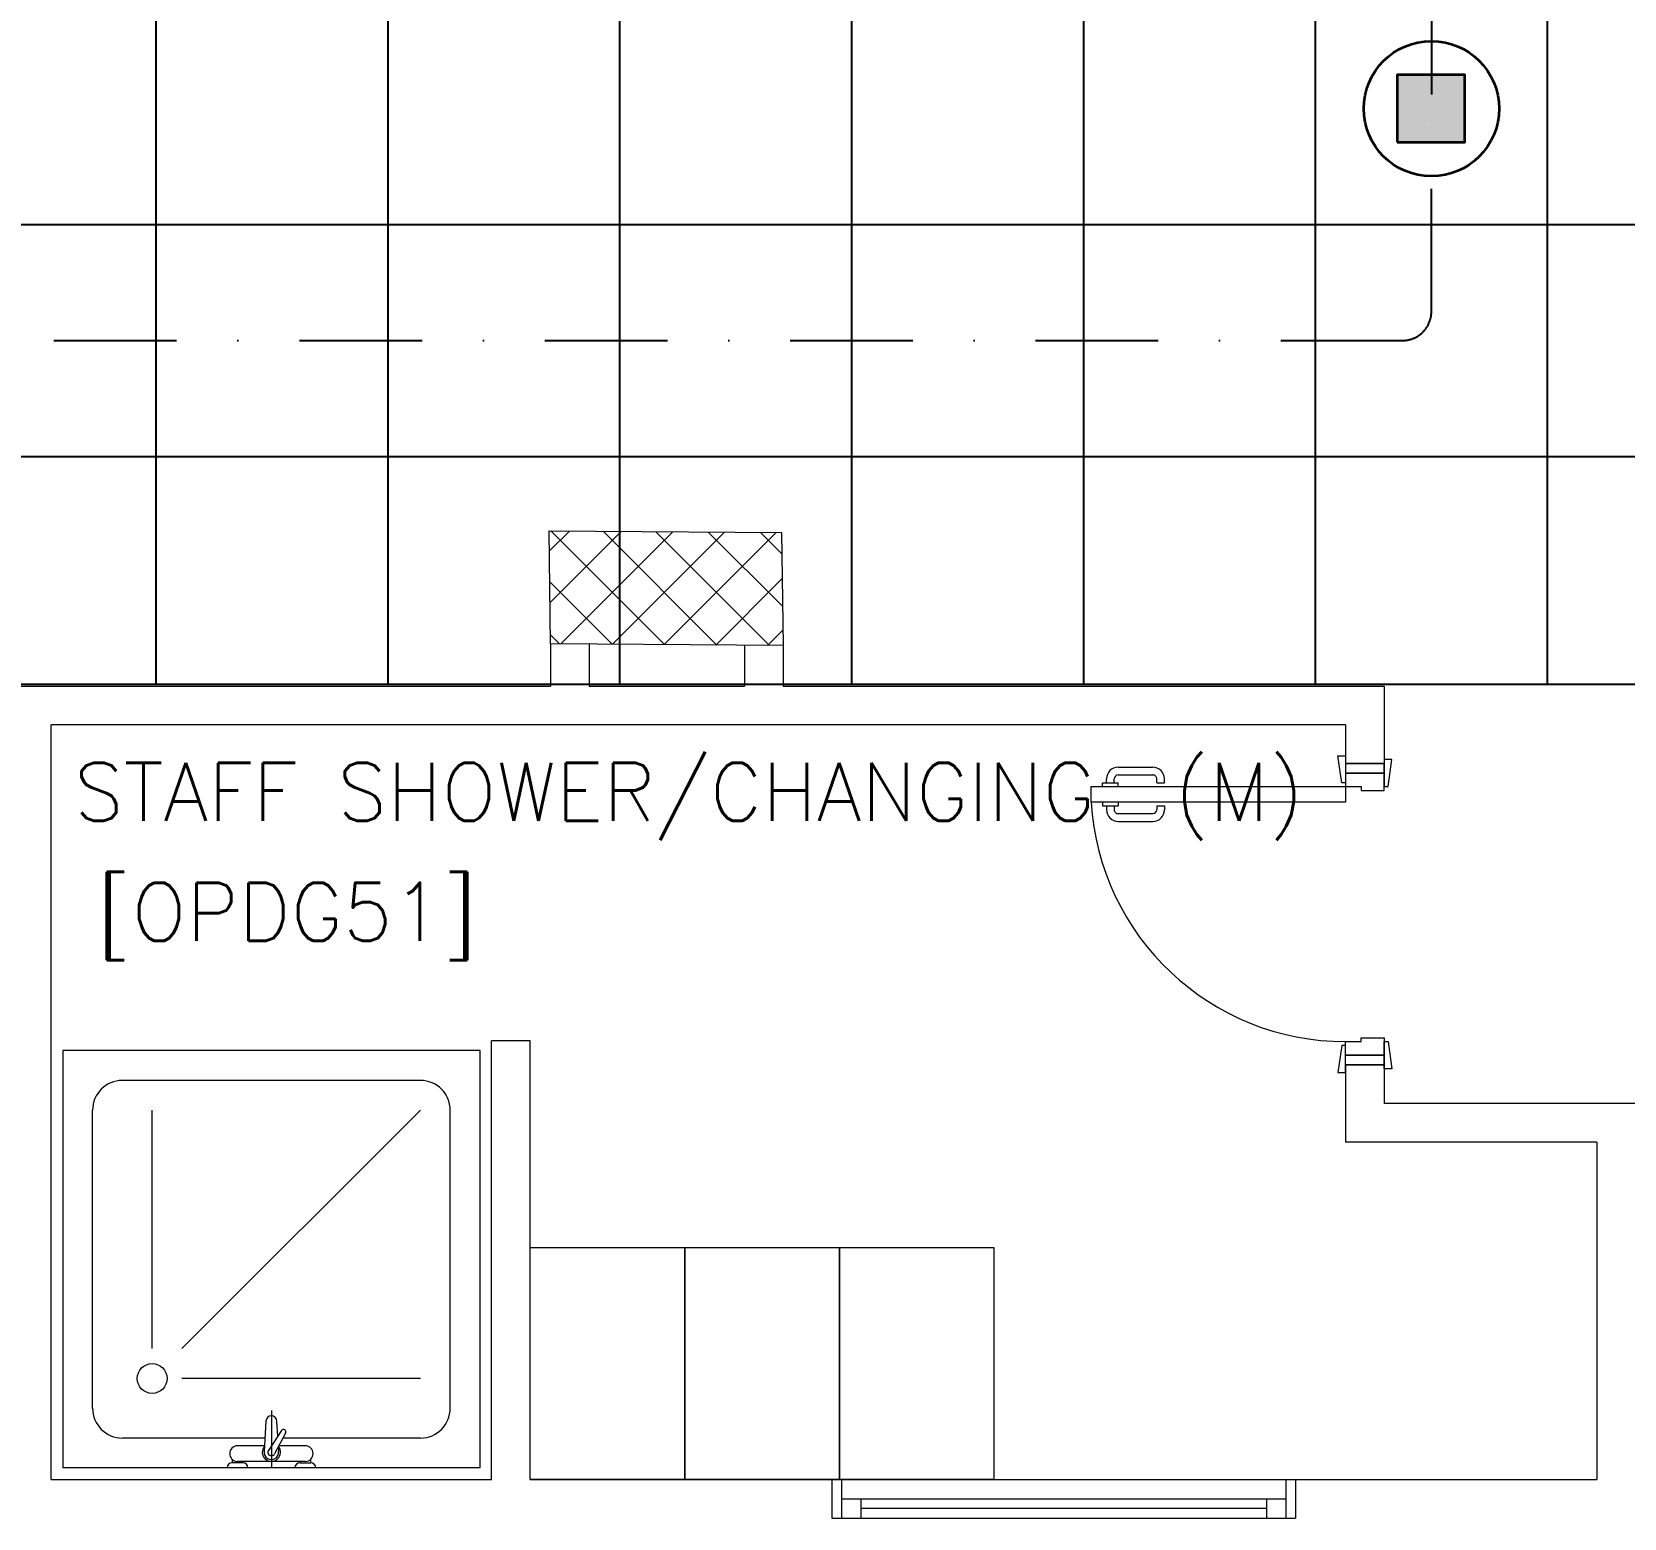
# Model space of a CAD drawing. Header units: inches. Extents: x -12418 to 472786, y -29325 to 19878.
# Drawn here: x 25478 to 29599, y -947 to 2899 of the extents above; entities that cross this region are included whole.
import ezdxf
from ezdxf import colors
from ezdxf.entities.mleader import LeaderData, LeaderLine
from ezdxf.math import Vec2, Vec3

# ---------------------------------------------------------------- set-up
doc = ezdxf.new("R2010")
doc.units = ezdxf.units.IN
doc.header["$LTSCALE"] = 25
doc.header["$MEASUREMENT"] = 0
doc.linetypes.add('DASHDOT', pattern=[25.4, 12.7, -6.35, 0, -6.35])
doc.layers.get('0').update_dxf_attribs({"color": 8})
for name, color, linetype, lineweight in [('00-Ground Floor$0$72_EGR_BASE_TEXT', 252, 'Continuous', 5), ('00-Ground Floor$0$Aluminum', 251, 'Continuous', 5), ('00-Ground Floor$0$C-HYDR-CTCH', 251, 'Continuous', 5), ('00-Ground Floor$0$Hatch', 254, 'Continuous', 5), ('00-Ground Floor$0$LOADING', 253, 'Continuous', 5), ('00-Ground Floor$0$SANIT', 250, 'Continuous', 5), ('00-Ground Floor$0$Walls', 251, 'Continuous', 5), ('00-Ground Floor$0$Wooden Joinery', 251, 'Continuous', 5), ('E-LITE-CLNG-CNDT', 6, 'DASHDOT', 35), ('T-DATA-TEXT', 2, 'Continuous', 25), ('T-INTC-CLNG @ 100', 33, 'Continuous', 35), ('T-INTC-DEVC-NUMB', 2, 'Continuous', 25), ('T-SOUN-CLNG-CNDT', 3, 'DASHDOT', 25)]:
    doc.layers.add(name, color=color, linetype=linetype, lineweight=lineweight)
doc.layers.add('00-Ground Floor$0$False Ceiling', color=251, linetype='Continuous')
doc.styles.add('00-Ground Floor$0$SIMPLEX', font='SIMPLEX.shx', dxfattribs={"height": 150})
doc.styles.add('DC_Elc_Romans', font='elc_romans.shx', dxfattribs={"width": 0.7})
doc.styles.add('DC_Simplex', font='SIMPLEX.shx', dxfattribs={"width": 0.7})

# ---------------------------------------------------------------- blocks, each defined once
blk = doc.blocks.new('00-Ground Floor$0$A$C72370EFE')
at = {"layer": '00-Ground Floor$0$Wooden Joinery'}
for p, q in [((-0.01, -0.04), (-0.02, -0.04)), ((-0.01, -0.03), (-0.01, -0.07)), ((0, -0.03), (-0.01, -0.03)), ((0.04, -0.03), (0.05, -0.03)), ((0.05, -0.03), (0.05, -0.07)), ((0.05, -0.04), (0.06, -0.04)), ((-0.05, -0.07), (-0.05, -0.16)), ((-0.03, -0.07), (-0.03, -0.16)), ((-0.01, -0.06), (-0.02, -0.06)), ((0, -0.07), (-0.01, -0.07)), ((0.04, -0.07), (0.05, -0.07)), ((0.05, -0.06), (0.06, -0.06)), ((0.07, -0.07), (0.07, -0.16)), ((0.09, -0.07), (0.09, -0.16)), ((-0.01, -0.17), (-0.02, -0.17)), ((-0.01, -0.19), (-0.02, -0.19)), ((-0.01, -0.17), (-0.01, -0.19)), ((0.05, -0.17), (0.06, -0.17)), ((0.05, -0.17), (0.05, -0.19)), ((0.05, -0.19), (0.06, -0.19))]:
    blk.add_line(p, q, dxfattribs=at)
for centre, radius, start, end in [((-0.02, -0.07), 0.03, 90, 180), ((0.06, -0.07), 0.03, 0, 90), ((-0.02, -0.07), 0.01, 90, 180), ((0.06, -0.07), 0.01, 0, 90), ((-0.02, -0.16), 0.03, 180, 270), ((-0.02, -0.16), 0.01, 180, 270), ((0.06, -0.16), 0.01, 270, 0), ((0.06, -0.16), 0.03, 270, 0)]:
    blk.add_arc(centre, radius, start, end, dxfattribs=at)
blk = doc.blocks.new('00-Ground Floor$0$A$C268A7CF0')
at = {"layer": '00-Ground Floor$0$Wooden Joinery'}
for points in [[(80, 758.8), (80, 768.8), (10, 778.8), (10, 758.8)], [(740, 758.8), (740, 768.8), (810, 778.8), (810, 758.8)], [(70, 658.8), (70, 648.8), (0, 638.8), (0, 658.8)], [(120, 658.8), (120, 0), (80, 0), (80, 658.8)], [(750, 658.8), (750, 648.8), (820, 638.8), (820, 658.8)]]:
    blk.add_lwpolyline(points, close=True, dxfattribs=at)
for points in [[(45, 658.8), (45, 758.8), (20, 758.8), (20, 658.8), (45, 658.8)], [(45, 658.8), (80, 658.8), (80, 698.8), (90, 698.8), (90, 758.8), (45, 758.8), (45, 658.8)], [(775, 658.8), (740, 658.8), (740, 698.8), (730, 698.8), (730, 758.8), (775, 758.8), (775, 658.8)], [(775, 658.8), (775, 758.8), (800, 758.8), (800, 658.8), (775, 658.8)]]:
    blk.add_lwpolyline(points, dxfattribs=at)
blk.add_arc((80, 658.8), 660, 273.4748, 0, dxfattribs=at)
at = {"layer": '00-Ground Floor$0$Wooden Joinery', "xscale": 999.9999999998854, "yscale": 999.9999999998854, "zscale": 999.9999999998854, "rotation": 180}
blk.add_blockref('00-Ground Floor$0$A$C72370EFE', (120, 0), dxfattribs=at)
blk = doc.blocks.new('00-Ground Floor$0$SHOWER TRAY 80x80')
at = {"layer": '00-Ground Floor$0$SANIT'}
for p, q in [((0, 0), (0, 0.8)), ((0.8, 0.8), (0, 0.8)), ((0.8, 0), (0.8, 0.8)), ((0.1143, 0.7429), (0.6857, 0.7429)), ((0.0571, 0.4124), (0.0571, 0.6857)), ((0.7429, 0.1143), (0.7429, 0.6857)), ((0.2286, 0.6286), (0.6857, 0.6286)), ((0.1714, 0.1143), (0.1714, 0.5714)), ((0.2286, 0.5714), (0.6857, 0.1143)), ((0.01, 0.455), (0.01, 0.475)), ((0.0163, 0.475), (0.01, 0.475)), ((0.0125, 0.335), (0.0125, 0.465)), ((0.0425, 0.4133), (0.0425, 0.465)), ((0.0125, 0.455), (0.01, 0.455)), ((0.11, 0.4), (0, 0.4)), ((0.0895, 0.4105), (0.0316, 0.4139)), ((0.0715, 0.3808), (0.0334, 0.4058)), ((0.0667, 0.3728), (0.0271, 0.3939)), ((0.0407, 0.3866), (0.0316, 0.3861)), ((0.0425, 0.335), (0.0425, 0.3857)), ((0.0571, 0.1143), (0.0571, 0.3779)), ((0.0608, 0.3878), (0.0895, 0.3895)), ((0.01, 0.345), (0.01, 0.325)), ((0.0125, 0.345), (0.01, 0.345)), ((0.0163, 0.325), (0.01, 0.325)), ((0.1143, 0.0571), (0.6857, 0.0571)), ((0, 0), (0.8, 0))]:
    blk.add_line(p, q, dxfattribs=at)
blk.add_circle((0.1714, 0.6286), 0.0286, dxfattribs=at)
for centre, radius, start, end in [((0.1143, 0.6857), 0.0571, 90, 180), ((0.6857, 0.6857), 0.0571, 360, 90), ((0, 0.475), 0.01, 0, 90), ((0.0275, 0.465), 0.015, 0, 180), ((0, 0.455), 0.01, 270, 0), ((0.03, 0.4), 0.0175, 49.632, 309.2526), ((0.03, 0.4), 0.014, 83.2671, 276.7329), ((0.03, 0.4), 0.00676, 54.0423, 244.5873), ((0.0895, 0.4), 0.0105, 270, 90), ((0.0691, 0.3768), 0.00467, 239.3148, 59.3148), ((0, 0.345), 0.01, 0, 90), ((0, 0.325), 0.01, 270, 0), ((0.0275, 0.335), 0.015, 180, 0), ((0.1143, 0.1143), 0.0571, 180, 270), ((0.6857, 0.1143), 0.0571, 270, 360)]:
    blk.add_arc(centre, radius, start, end, dxfattribs=at)
blk = doc.blocks.new('00-Ground Floor$0$A$C37be4daf')
at = {"layer": '00-Ground Floor$0$Aluminum'}
for p, q in [((1416, 598.2), (216, 598.2)), ((241, 498.2), (241, 598.2)), ((291, 548.2), (291, 598.2)), ((1341, 548.2), (1341, 598.2)), ((1391, 498.2), (1391, 598.2)), ((1391, 548.2), (241, 548.2)), ((291, 573.2), (1341, 573.2)), ((1416, 498.2), (216, 498.2))]:
    blk.add_line(p, q, dxfattribs=at)
at = {"layer": '00-Ground Floor$0$Walls'}
for p, q in [((216, 498.2), (216, 598.2)), ((1416, 498.2), (1416, 598.2))]:
    blk.add_line(p, q, dxfattribs=at)
blk = doc.blocks.new('00-Ground Floor$0$A$Ce9e1c4c3')
at = {"layer": '00-Ground Floor$0$False Ceiling', "color": 254, "linetype": 'Continuous'}
for p, q in [((-74200, 1209.6), (-74200, 9172.6)), ((-73600, 1209.6), (-73600, 9172.6)), ((-73000, 1209.6), (-73000, 9172.6)), ((-72400, 1209.6), (-72400, 9172.6)), ((-71800, 1209.6), (-71800, 9172.6)), ((-71200, 1209.6), (-71200, 9172.6)), ((-70600, 1209.6), (-70600, 9172.6)), ((-79752.1, 2400), (-69822.1, 2400)), ((-79752.1, 1800), (-69822.1, 1800))]:
    blk.add_line(p, q, dxfattribs=at)
at = {"layer": '00-Ground Floor$0$False Ceiling', "color": 254}
blk.add_line((-69822.1, 1209.6, 0), (-79752.1, 1209.6, 0), dxfattribs=at)
blk = doc.blocks.new('00-Ground Floor')
at = {"layer": '00-Ground Floor$0$Hatch'}
h = blk.add_hatch(dxfattribs=at)
h.set_pattern_fill('ANSI37', color=256, scale=30)
h.set_pattern_definition([(45, (-1981.42, -13099.68), (-67.35192, 67.35192), []), (135, (-1981.42, -13099.68), (-67.35192, -67.35192), [])])
h.paths.add_polyline_path([(48971.2, 8818.2), (48367.3, 8810.1), (48371.2, 8521.7), (48975.1, 8529.8)])
h.paths.add_polyline_path([(41810.5, 8810.5), (41227, 8805), (41207, 8513.7), (41790.5, 8519.1)])
h.paths.add_polyline_path([(27433.5, 8803.1), (26834.4, 8799), (26828.7, 8506), (27427.8, 8510)])
h.paths.add_polyline_path([(34618.7, 8805.3), (34017.5, 8797.8), (34009.3, 8512.1), (34610.5, 8519.6)])
h.paths.add_polyline_path([(20214.3, 8812.4), (19607.8, 8790.5), (19622.4, 8498), (20228.8, 8519.8)])
h.paths.add_polyline_path([(13477.7, 8802), (12255.7, 8825.9), (12249.3, 8529.8), (13471.3, 8505.8)])
h.paths.add_polyline_path([(13491.8, 1601.9), (12276.8, 1586.2), (12263.3, 1293.7), (13478.3, 1309.4)])
h.paths.add_polyline_path([(13465.7, -5591.3), (12262.6, -5607.3), (12256.9, -5900.3), (13460, -5884.3)])
h.paths.add_polyline_path([(13484.2, -12790), (12287.5, -12801.4), (12290.4, -13095.9), (13487, -13084.4)])
h.paths.add_polyline_path([(5849.2, -12787.9), (5245.6, -12791.6), (5256.3, -13077.1), (5859.8, -13073.4)])
h.paths.add_polyline_path([(5833.8, -5589.9), (5236.9, -5588.3), (5236.8, -5889.5), (5833.6, -5891)])
h.paths.add_polyline_path([(5843.6, 1599.7), (5224.3, 1600.9), (5213.7, 1298), (5833, 1296.7)])
h.paths.add_polyline_path([(5820.3, 8779.1), (5219.7, 8793.5), (5216, 8503.9), (5816.7, 8489.4)])
h.paths.add_polyline_path([(-1378.8, 8777.2), (-1981.4, 8799.9), (-1979.5, 8511.6), (-1376.9, 8488.9)])
h.paths.add_polyline_path([(-1371.1, -5601.1), (-1973.1, -5608.1), (-1969.7, -5899.7), (-1367.7, -5892.7)])
h.paths.add_polyline_path([(-1353.5, -12795.7), (-1951.9, -12796.7), (-1947.1, -13097.4), (-1348.7, -13096.4)])
h.paths.add_polyline_path([(20233.2, -12782.5), (19627.5, -12795.4), (19633.2, -13096.6), (20238.9, -13083.7)])
h.paths.add_polyline_path([(20226.6, -5590), (19632.3, -5607.6), (19634.4, -5904.1), (20228.7, -5886.6)])
h.paths.add_polyline_path([(20217.9, 1618), (19619, 1610.4), (19623, 1310.2), (20221.9, 1317.9)])
h.paths.add_polyline_path([(27418.3, 1602.8), (26816.3, 1607.5), (26820.6, 1315.3), (27422.5, 1310.7)])
h.paths.add_polyline_path([(27422, -5579.9), (26818.1, -5597.5), (26831.6, -5897.5), (27431.7, -5876.5)])
h.paths.add_polyline_path([(27438.1, -12795.9), (26834.3, -12789.3), (26831.9, -13075), (27435.7, -13081.6)])
h.paths.add_polyline_path([(34636.6, -12785.4), (34039.3, -12800), (34048.3, -13099.7), (34645.6, -13085.1)])
h.paths.add_polyline_path([(34629.3, -5597.1), (34028, -5595.2), (34029.2, -5892.4), (34630.4, -5894.3)])
h.paths.add_polyline_path([(34592.8, 1606.7), (34012, 1611.4), (34031.7, 1321.6), (34612.5, 1316.9)])
h.paths.add_polyline_path([(41796.2, 1606), (41198.6, 1619.8), (41200.6, 1327.8), (41798.2, 1314.1)])
h.paths.add_polyline_path([(41797.2, -5592.6), (41228.8, -5600.2), (41230.6, -5894.3), (41799, -5886.7)])
h.paths.add_polyline_path([(41834.3, -12789.7), (41229, -12792.4), (41230.4, -13096.9), (41835.6, -13094.3)])
h.paths.add_polyline_path([(49008.5, -12790.2), (48420.5, -12774.1), (48407.3, -13081.4), (48995.3, -13097.4)])
h.paths.add_polyline_path([(48992.7, -5590.8), (48389.5, -5589.7), (48387.5, -5886.2), (48990.7, -5887.3)])
at = {"layer": '00-Ground Floor$0$C-HYDR-CTCH', "flags": 128}
blk.add_lwpolyline([(26816.3, 1607.5), (27418.3, 1602.8), (27422.5, 1310.7), (26820.6, 1315.3), (26816.3, 1607.5)], dxfattribs=at)
at = {"layer": '00-Ground Floor$0$LOADING', "elevation": 0}
for points in [[(27167.9, -847.4), (26767.9, -847.4), (26767.9, -247.4), (27167.9, -247.4)], [(27567.9, -847.4), (27167.9, -847.4), (27167.9, -247.4), (27567.9, -247.4)], [(27967.9, -847.4), (27567.9, -847.4), (27567.9, -247.4), (27967.9, -247.4)]]:
    blk.add_lwpolyline(points, close=True, dxfattribs=at)
at = {"layer": '00-Ground Floor$0$Walls'}
for p, q in [((26820.6, 1315.3), (26820.6, 1205.7)), ((26920.6, 1314.6), (26920.6, 1205.7)), ((27322.5, 1311.4), (27322.5, 1205.7)), ((27422.5, 1310.7), (27422.5, 1205.7)), ((23277.9, 1205.7, 0), (26820.6, 1205.7)), ((26920.6, 1205.7), (27322.5, 1205.7)), ((27422.5, 1205.7), (28977.9, 1205.7, 0)), ((28977.9, 1205.7, 0), (28977.9, 1005.7, 0)), ((28877.9, 1105.7, 0), (25527.9, 1105.7, 0)), ((25527.9, -847.4, 0), (25527.9, 1105.7, 0)), ((28877.9, 1105.7, 0), (28877.9, 1005.7, 0)), ((28877.9, 1005.7, 0), (28977.9, 1005.7, 0)), ((26767.9, 287.6, 0), (26667.9, 287.6, 0)), ((26667.9, -847.4, 0), (26667.9, 287.6, 0)), ((26767.9, -847.4, 0), (26767.9, 287.6, 0)), ((28877.9, 225.7, 0), (28877.9, 25.7, 0)), ((28877.9, 225.7, 0), (28977.9, 225.7, 0)), ((28977.9, 225.7, 0), (28977.9, 125.7, 0)), ((30177.9, 125.7, 0), (28977.9, 125.7, 0)), ((29527.9, 25.7, 0), (28877.9, 25.7, 0)), ((29527.9, 25.7, 0), (29527.9, -847.4, 0)), ((25527.9, -847.4, 0), (26667.9, -847.4, 0)), ((26767.9, -847.4, 0), (29527.9, -847.4, 0))]:
    blk.add_line(p, q, dxfattribs=at)
at = {"rotation": 180}
blk.add_blockref('00-Ground Floor$0$A$C37be4daf', (28963.9, -349.2, 0), dxfattribs=at)
at = {"layer": '00-Ground Floor$0$False Ceiling', "color": 254}
blk.add_blockref('00-Ground Floor$0$A$Ce9e1c4c3', (100000, 0), dxfattribs=at)
at = {"layer": '00-Ground Floor$0$SANIT', "xscale": 1350.000000000878, "yscale": 1350.000000000878, "zscale": 1350.000000000878, "rotation": 90.00000000000001}
blk.add_blockref('00-Ground Floor$0$SHOWER TRAY 80x80', (26637.9, -817.4, 0), dxfattribs=at)
at = {"layer": '00-Ground Floor$0$Wooden Joinery', "rotation": 270}
blk.add_blockref('00-Ground Floor$0$A$C268A7CF0', (28219.1, 1025.7, 0), dxfattribs=at)
at = {"layer": '00-Ground Floor$0$72_EGR_BASE_TEXT', "char_height": 150, "attachment_point": 2, "style": '00-Ground Floor$0$SIMPLEX'}
for s, insert in [('STAFF SHOWER/CHANGING  (M)', (27178.3, 1007.2)), ('[OPDG51]', (26138.3, 696.7, 0))]:
    blk.add_mtext(s, dxfattribs=dict(at, insert=insert))
blk = doc.blocks.new('DC_PA-CL-Speaker')
blk.add_hatch(color=256).paths.add_polyline_path([(-0.883, -0.87), (0.865, -0.87), (0.865, 0.878), (-0.883, 0.878)])
blk.add_lwpolyline([(-0.883, -0.87), (0.865, -0.87), (0.865, 0.878), (-0.883, 0.878)], close=True)
blk.add_circle((0, 0), 1.75)
at = {"layer": 'T-INTC-DEVC-NUMB', "style": 'DC_Simplex', "width": 0.7}
blk.add_attdef('DC_CONTROL', (3.364, 2.471), '', height=2, rotation=360, dxfattribs=at)
blk = doc.blocks.new('DC_Arrow-ArrowEllipse')
at = {"color": 0}
blk.add_ellipse((0, 0), major_axis=(0.4, 0), ratio=0.4, dxfattribs=at)
at = {"color": 0, "ltscale": 0.5}
blk.add_solid([(-1.4, 0.167), (-0.4, 0), (-1.4, -0.167)], dxfattribs=at)

msp = doc.modelspace()

# ---------------------------------------------------------------- linework, layer by layer
at = {"layer": 'T-SOUN-CLNG-CNDT'}
msp.add_lwpolyline([(29100, 7500), (29100, 2700)], dxfattribs=at)
msp.add_lwpolyline([(24900, 2100), (29025, 2100, 0.414214), (29100, 2175), (29100, 2700)], format="xyb", dxfattribs=at)

# ---------------------------------------------------------------- block references
at = {"layer": 'E-LITE-CLNG-CNDT'}
msp.add_blockref('00-Ground Floor', (0, 0), dxfattribs=at)
at = {"layer": 'T-INTC-CLNG @ 100', "xscale": 100, "yscale": 100, "zscale": 100}
msp.add_blockref('DC_PA-CL-Speaker', (29100, 2700), dxfattribs=at)

# ---------------------------------------------------------------- leaders
at = {"layer": 'T-DATA-TEXT'}
ml = msp.add_multileader_mtext('Standard', dxfattribs=at)
ml.set_content('LINE 5 TO SOUND RACK\\PIN DATA ROOM  ', color=256, style='DC_Elc_Romans')
ml.set_leader_properties(color=45)
ml.set_arrow_properties(name='DC_Arrow-ArrowEllipse')
ml.build(insert=Vec2(0, 0))
ml.multileader.update_dxf_attribs({"dogleg_length": 2, "arrow_head_size": 200, "scale": 100})
ctx = ml.context
ctx.base_point, ctx.scale, ctx.char_height, ctx.arrow_head_size, ctx.landing_gap_size, ctx.plane_origin = Vec3(22029.8, 1333.2), 100, 200, 200, 200, Vec3(33895.9, 8211.3)
notes = []
notes.append((ctx, [(0, (1, 1, 0), (21829.8, 1333.2), (1, 0), 200, [(0, [(20977.4, 1791.7)], 0, [])])]))
ctx.mtext.insert, ctx.mtext.width, ctx.mtext.flow_direction = Vec3(22229.8, 1433.2), 2820.295, 5
for ctx, leaders in notes:
    for number, flags, end, landing, length, lines in leaders:
        leader = LeaderData()
        leader.index, (leader.has_last_leader_line, leader.has_dogleg_vector, leader.attachment_direction) = number, flags
        leader.last_leader_point, leader.dogleg_vector, leader.dogleg_length = Vec3(end), Vec3(landing), length
        for number, points, colour, breaks in lines:
            line = LeaderLine()
            line.index, line.vertices, line.color, line.breaks = number, Vec3.list(points), colors.encode_raw_color(colour), breaks
            leader.lines.append(line)
        ctx.leaders.append(leader)

doc.saveas('drawing.dxf')
